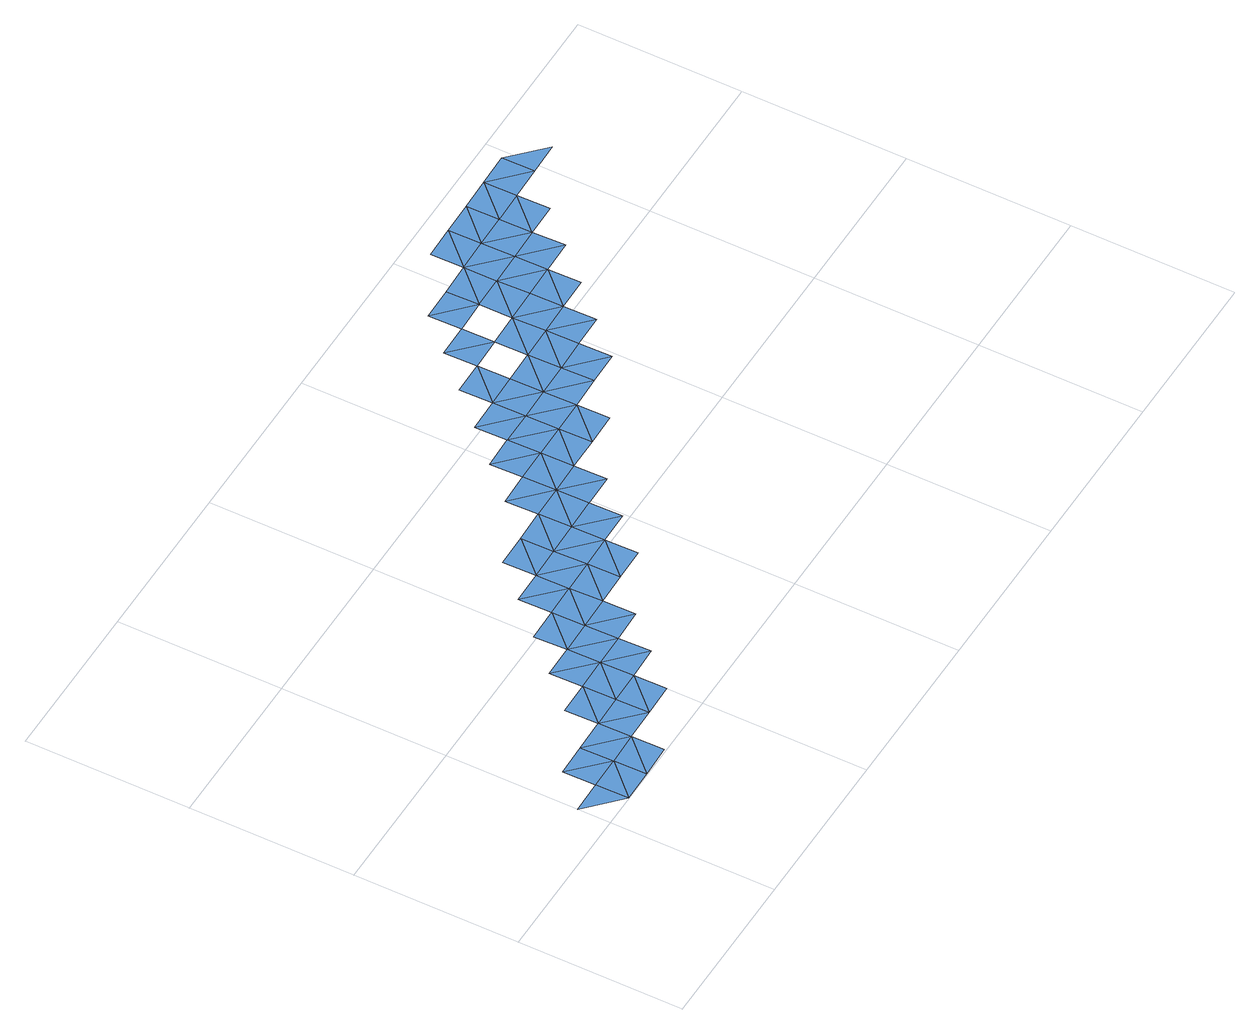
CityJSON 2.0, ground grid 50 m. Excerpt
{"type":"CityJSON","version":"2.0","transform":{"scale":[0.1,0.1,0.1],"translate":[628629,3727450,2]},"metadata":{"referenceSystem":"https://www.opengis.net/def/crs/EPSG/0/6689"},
"CityObjects":{
"waterbody1":{"type":"WaterBody","attributes":{"name":"福岡県津波浸水想定図","class":"1140","function":"2","WaterBodyTsunamiRiskAttribute.description":"1","WaterBodyTsunamiRiskAttribute.rank":"3"},"geometry":[{"type":"MultiSurface","lod":"1","boundaries":[[[0,1,2]],[[0,2,3]],[[3,2,4]],[[5,6,3]],[[6,5,7]],[[7,8,9]],[[10,8,7]],[[10,11,8]],[[8,11,12]],[[11,10,13]],[[12,11,14]],[[15,16,17]],[[18,16,15]],[[19,16,20]],[[20,21,19]],[[22,21,20]],[[21,22,23]],[[24,21,25]],[[25,21,23]],[[25,26,27]],[[27,26,28]],[[28,26,29]],[[29,26,30]],[[31,28,29]],[[29,32,31]],[[33,32,29]],[[34,35,32]],[[34,32,33]],[[36,35,34]],[[37,34,33]],[[38,36,34]],[[34,37,38]],[[36,39,40]],[[41,36,38]],[[39,36,41]],[[41,38,42]],[[42,38,43]],[[42,44,45]],[[44,42,46]],[[47,44,46]],[[48,49,44]],[[44,47,50]],[[48,44,50]],[[51,48,52]],[[51,52,53]],[[54,51,55]],[[55,51,53]],[[53,52,56]],[[53,57,55]],[[58,53,56]],[[57,53,58]],[[58,59,57]],[[60,59,58]]]}]},
"waterbody2":{"type":"WaterBody","attributes":{"name":"福岡県津波浸水想定図","class":"1140","function":"2","WaterBodyTsunamiRiskAttribute.description":"1","WaterBodyTsunamiRiskAttribute.rank":"4"},"geometry":[{"type":"MultiSurface","lod":"1","boundaries":[[[61,0,3]],[[3,6,61]],[[14,17,62]],[[15,17,14]],[[17,16,63]],[[63,16,19]],[[19,24,64]],[[19,21,24]],[[65,39,45]],[[65,45,66]],[[66,49,67]],[[67,49,68]]]}]},
"waterbody3":{"type":"WaterBody","attributes":{"name":"福岡県津波浸水想定図","class":"1140","function":"2","WaterBodyTsunamiRiskAttribute.description":"1","WaterBodyTsunamiRiskAttribute.rank":"2"},"geometry":[{"type":"MultiSurface","lod":"1","boundaries":[[[5,3,4]],[[69,5,4]],[[5,70,7]],[[70,10,7]],[[13,71,11]],[[11,72,14]],[[11,71,72]],[[14,72,15]],[[15,72,73]],[[15,73,18]],[[20,16,18]],[[18,74,20]],[[75,23,22]],[[23,75,76]],[[25,23,26]],[[26,23,76]],[[76,77,26]],[[77,30,26]],[[33,29,30]],[[33,30,78]],[[38,37,79]],[[38,79,43]],[[80,46,43]],[[42,43,46]],[[51,68,49]],[[51,49,48]],[[47,81,50]],[[81,48,50]],[[81,47,82]],[[52,48,81]],[[83,60,56]],[[58,56,60]],[[84,59,60]],[[85,59,84]]]}]},
"waterbody4":{"type":"WaterBody","attributes":{"name":"福岡県津波浸水想定図","class":"1140","function":"2","WaterBodyTsunamiRiskAttribute.description":"1","WaterBodyTsunamiRiskAttribute.rank":"1"},"geometry":[{"type":"MultiSurface","lod":"1","boundaries":[[[70,13,10]],[[86,13,70]],[[74,22,20]],[[22,74,87]],[[37,33,78]],[[88,37,78]],[[43,79,89]],[[80,43,89]],[[80,90,46]],[[47,46,90]],[[91,52,81]],[[56,52,91]],[[92,85,84]]]}]}
},
"vertices":[
[102,101,0],[2,99,0],[104,1,0],[202,103,0],[204,3,0],[302,105,1],[200,203,0],[300,205,1],[398,307,1],[298,305,1],[400,207,1],[498,309,1],[396,407,1],[500,209,1],[496,409,1],[596,411,1],[694,513,1],[594,511,1],[696,413,1],[692,613,1],[794,515,1],[792,615,1],[894,517,1],[892,617,1],[790,715,1],[890,717,1],[990,719,1],[888,817,1],[988,819,1],[1088,821,1],[1090,721,1],[986,919,1],[1086,921,1],[1188,822,1],[1186,922,1],[1084,1020,1],[1185,1022,1],[1288,824,1],[1286,924,1],[1283,1124,1],[1183,1122,1],[1284,1024,1],[1384,1026,1],[1386,926,1],[1482,1128,1],[1382,1126,1],[1484,1028,1],[1584,1030,1],[1580,1230,1],[1481,1228,1],[1582,1130,1],[1579,1330,1],[1680,1232,1],[1678,1332,1],[1577,1430,1],[1677,1432,1],[1780,1234,1],[1777,1434,1],[1778,1334,1],[1876,1436,1],[1878,1336,1],
[100,201,0],[494,509,0],[592,611,1],[690,713,1],[1281,1224,1],[1381,1226,1],[1379,1326,1],[1479,1328,1],
[304,5,0],[402,107,1],[600,211,1],[598,311,1],[698,313,1],[796,415,1],[994,519,1],[992,619,1],[1092,621,1],[1190,722,1],[1388,826,1],[1486,928,1],[1682,1132,1],[1684,1032,1],[1880,1236,1],[1978,1338,2],[1977,1438,2],
[502,109,1],[896,417,1],[1290,724,1],[1488,828,1],[1586,930,1],[1782,1134,2],[2078,1340,2]
]}
